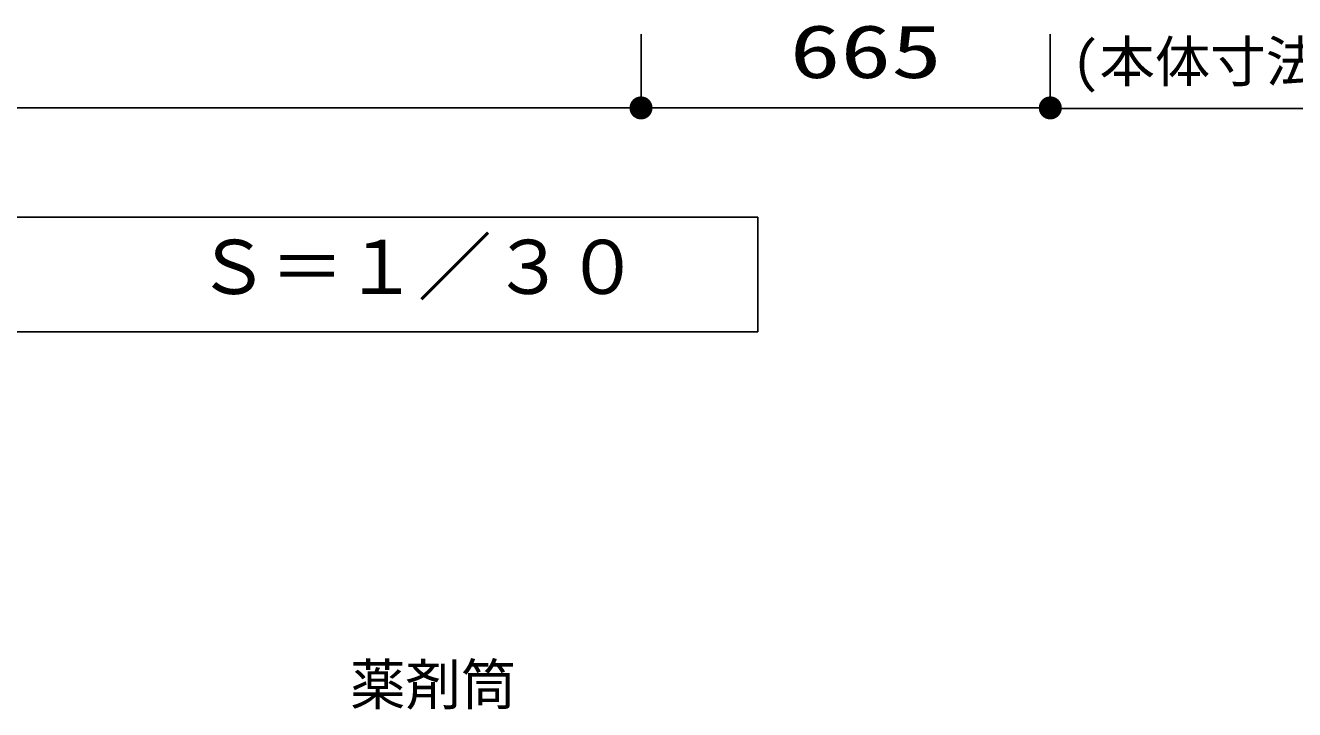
# Model space of a CAD drawing. Units: millimetres, scale not verified. Extents: x -9124 to 8194, y -6791 to 5298.
# Drawn here: x -4469 to -2407, y -1809 to -698 of the extents above; entities that cross this region are included whole.
import ezdxf
from ezdxf.enums import TextEntityAlignment as Align

# ---------------------------------------------------------------- set-up
doc = ezdxf.new("R2010")
doc.units = ezdxf.units.MM
doc.header["$LTSCALE"] = 30
doc.layers.add('0-2_SEISAKU', color=3, linetype='Continuous', lineweight=25)
doc.layers.add('0-6_SUNPO', color=7, linetype='Continuous', lineweight=25)
doc.styles.add('MS Gothic', font='')
doc.styles.add('ＭＳ ゴシック', font='')
doc.styles.get('MS Gothic').set_extended_font_data('MS Gothic')
doc.styles.get('ＭＳ ゴシック').set_extended_font_data('MS Gothic')

msp = doc.modelspace()

# ---------------------------------------------------------------- linework, layer by layer
at = {"layer": '0-2_SEISAKU'}
msp.add_lwpolyline([(-3278.9, -1195.56), (-3278.9, -1009.26), (-5308.23, -1009.26), (-5308.23, -1195.56)], close=True, dxfattribs=at)
at = {"layer": '0-6_SUNPO', "color": 4}
for p, q in [((-3468.57, -711.62), (-3468.57, -831.62)), ((-3468.57, -711.62), (-3468.57, -831.62)), ((-2803.57, -711.62), (-2803.57, -831.62)), ((-5868.57, -831.62), (-3468.57, -831.62)), ((-3468.57, -831.62), (-2803.57, -831.62)), ((-2803.57, -832.68), (-2338.12, -832.68))]:
    msp.add_line(p, q, dxfattribs=at)
at = {"layer": '0-6_SUNPO'}
for points in [[(-3485.89, -824.44), (-3468.57, -831.62), (-3486.96, -827.96)], [(-3485.89, -824.44), (-3468.57, -831.62), (-3486.96, -827.96)], [(-3484.16, -821.2), (-3468.57, -831.62), (-3485.89, -824.44)], [(-3484.16, -821.2), (-3468.57, -831.62), (-3485.89, -824.44)], [(-3481.83, -818.36), (-3468.57, -831.62), (-3484.16, -821.2)], [(-3481.83, -818.36), (-3468.57, -831.62), (-3484.16, -821.2)], [(-3478.98, -816.03), (-3468.57, -831.62), (-3481.83, -818.36)], [(-3478.98, -816.03), (-3468.57, -831.62), (-3481.83, -818.36)], [(-3475.74, -814.3), (-3468.57, -831.62), (-3478.98, -816.03)], [(-3475.74, -814.3), (-3468.57, -831.62), (-3478.98, -816.03)], [(-3472.23, -813.23), (-3468.57, -831.62), (-3475.74, -814.3)], [(-3472.23, -813.23), (-3468.57, -831.62), (-3475.74, -814.3)], [(-3468.57, -812.87), (-3468.57, -831.62), (-3472.23, -813.23)], [(-3468.57, -812.87), (-3468.57, -831.62), (-3472.23, -813.23)], [(-3464.91, -813.23), (-3468.57, -831.62), (-3468.57, -812.87)], [(-3464.91, -813.23), (-3468.57, -831.62), (-3468.57, -812.87)], [(-3461.39, -814.3), (-3468.57, -831.62), (-3464.91, -813.23)], [(-3461.39, -814.3), (-3468.57, -831.62), (-3464.91, -813.23)], [(-3458.15, -816.03), (-3468.57, -831.62), (-3461.39, -814.3)], [(-3458.15, -816.03), (-3468.57, -831.62), (-3461.39, -814.3)], [(-3455.31, -818.36), (-3468.57, -831.62), (-3458.15, -816.03)], [(-3455.31, -818.36), (-3468.57, -831.62), (-3458.15, -816.03)], [(-3452.98, -821.2), (-3468.57, -831.62), (-3455.31, -818.36)], [(-3452.98, -821.2), (-3468.57, -831.62), (-3455.31, -818.36)], [(-3451.25, -824.44), (-3468.57, -831.62), (-3452.98, -821.2)], [(-3451.25, -824.44), (-3468.57, -831.62), (-3452.98, -821.2)], [(-3450.18, -827.96), (-3468.57, -831.62), (-3451.25, -824.44)], [(-3450.18, -827.96), (-3468.57, -831.62), (-3451.25, -824.44)], [(-2820.89, -824.44), (-2803.57, -831.62), (-2821.96, -827.96)], [(-2819.16, -821.2), (-2803.57, -831.62), (-2820.89, -824.44)], [(-2816.83, -818.36), (-2803.57, -831.62), (-2819.16, -821.2)], [(-2813.98, -816.03), (-2803.57, -831.62), (-2816.83, -818.36)], [(-2810.74, -814.3), (-2803.57, -831.62), (-2813.98, -816.03)], [(-2807.23, -813.23), (-2803.57, -831.62), (-2810.74, -814.3)], [(-2803.57, -812.87), (-2803.57, -831.62), (-2807.23, -813.23)], [(-2799.91, -813.23), (-2803.57, -831.62), (-2803.57, -812.87)], [(-2796.39, -814.3), (-2803.57, -831.62), (-2799.91, -813.23)], [(-2793.15, -816.03), (-2803.57, -831.62), (-2796.39, -814.3)], [(-2790.31, -818.36), (-2803.57, -831.62), (-2793.15, -816.03)], [(-2787.98, -821.2), (-2803.57, -831.62), (-2790.31, -818.36)], [(-2786.25, -824.44), (-2803.57, -831.62), (-2787.98, -821.2)], [(-2785.18, -827.96), (-2803.57, -831.62), (-2786.25, -824.44)], [(-3486.96, -827.96), (-3468.57, -831.62), (-3487.32, -831.62)], [(-3486.96, -827.96), (-3468.57, -831.62), (-3487.32, -831.62)], [(-3487.32, -831.62), (-3468.57, -831.62), (-3486.96, -835.28)], [(-3487.32, -831.62), (-3468.57, -831.62), (-3486.96, -835.28)], [(-3486.96, -835.28), (-3468.57, -831.62), (-3485.89, -838.8)], [(-3486.96, -835.28), (-3468.57, -831.62), (-3485.89, -838.8)], [(-3485.89, -838.8), (-3468.57, -831.62), (-3484.16, -842.04)], [(-3485.89, -838.8), (-3468.57, -831.62), (-3484.16, -842.04)], [(-3484.16, -842.04), (-3468.57, -831.62), (-3481.83, -844.88)], [(-3484.16, -842.04), (-3468.57, -831.62), (-3481.83, -844.88)], [(-3481.83, -844.88), (-3468.57, -831.62), (-3478.98, -847.21)], [(-3481.83, -844.88), (-3468.57, -831.62), (-3478.98, -847.21)], [(-3478.98, -847.21), (-3468.57, -831.62), (-3475.74, -848.94)], [(-3478.98, -847.21), (-3468.57, -831.62), (-3475.74, -848.94)], [(-3475.74, -848.94), (-3468.57, -831.62), (-3472.23, -850.01)], [(-3475.74, -848.94), (-3468.57, -831.62), (-3472.23, -850.01)], [(-3472.23, -850.01), (-3468.57, -831.62), (-3468.57, -850.37)], [(-3472.23, -850.01), (-3468.57, -831.62), (-3468.57, -850.37)], [(-3449.82, -831.62), (-3468.57, -831.62), (-3450.18, -827.96)], [(-3449.82, -831.62), (-3468.57, -831.62), (-3450.18, -827.96)], [(-3468.57, -850.37), (-3468.57, -831.62), (-3464.91, -850.01)], [(-3464.91, -850.01), (-3468.57, -831.62), (-3461.39, -848.94)], [(-3461.39, -848.94), (-3468.57, -831.62), (-3458.15, -847.21)], [(-3458.15, -847.21), (-3468.57, -831.62), (-3455.31, -844.88)], [(-3455.31, -844.88), (-3468.57, -831.62), (-3452.98, -842.04)], [(-3452.98, -842.04), (-3468.57, -831.62), (-3451.25, -838.8)], [(-3451.25, -838.8), (-3468.57, -831.62), (-3450.18, -835.28)], [(-3450.18, -835.28), (-3468.57, -831.62), (-3449.82, -831.62)], [(-3468.57, -850.37), (-3468.57, -831.62), (-3464.91, -850.01)], [(-3464.91, -850.01), (-3468.57, -831.62), (-3461.39, -848.94)], [(-3461.39, -848.94), (-3468.57, -831.62), (-3458.15, -847.21)], [(-3458.15, -847.21), (-3468.57, -831.62), (-3455.31, -844.88)], [(-3455.31, -844.88), (-3468.57, -831.62), (-3452.98, -842.04)], [(-3452.98, -842.04), (-3468.57, -831.62), (-3451.25, -838.8)], [(-3451.25, -838.8), (-3468.57, -831.62), (-3450.18, -835.28)], [(-3450.18, -835.28), (-3468.57, -831.62), (-3449.82, -831.62)], [(-2821.96, -827.96), (-2803.57, -831.62), (-2822.32, -831.62)], [(-2822.32, -831.62), (-2803.57, -831.62), (-2821.96, -835.28)], [(-2821.96, -835.28), (-2803.57, -831.62), (-2820.89, -838.8)], [(-2820.89, -838.8), (-2803.57, -831.62), (-2819.16, -842.04)], [(-2819.16, -842.04), (-2803.57, -831.62), (-2816.83, -844.88)], [(-2816.83, -844.88), (-2803.57, -831.62), (-2813.98, -847.21)], [(-2813.98, -847.21), (-2803.57, -831.62), (-2810.74, -848.94)], [(-2810.74, -848.94), (-2803.57, -831.62), (-2807.23, -850.01)], [(-2807.23, -850.01), (-2803.57, -831.62), (-2803.57, -850.37)], [(-2784.82, -831.62), (-2803.57, -831.62), (-2785.18, -827.96)], [(-2803.57, -850.37), (-2803.57, -831.62), (-2799.91, -850.01)], [(-2799.91, -850.01), (-2803.57, -831.62), (-2796.39, -848.94)], [(-2796.39, -848.94), (-2803.57, -831.62), (-2793.15, -847.21)], [(-2793.15, -847.21), (-2803.57, -831.62), (-2790.31, -844.88)], [(-2790.31, -844.88), (-2803.57, -831.62), (-2787.98, -842.04)], [(-2787.98, -842.04), (-2803.57, -831.62), (-2786.25, -838.8)], [(-2786.25, -838.8), (-2803.57, -831.62), (-2785.18, -835.28)], [(-2785.18, -835.28), (-2803.57, -831.62), (-2784.82, -831.62)]]:
    msp.add_solid(points, dxfattribs=at)

# ---------------------------------------------------------------- texts
at = {"layer": '0-2_SEISAKU', "color": 4, "style": 'MS Gothic'}
for s, height, p in [('Ｓ＝１／３０', 87.98, (-4191.15, -1160.19)), ('薬剤筒', 65.98, (-3941.28, -1820.92))]:
    msp.add_text(s, height=height, dxfattribs=at).set_placement(p, align=Align.BOTTOM_LEFT)
at = {"layer": '0-6_SUNPO', "color": 3, "style": 'ＭＳ ゴシック', "width": 1.4}
msp.add_text('665', height=86.59, dxfattribs=at).set_placement((-3226.93, -809.12), align=Align.BOTTOM_LEFT)
at = {"layer": '0-6_SUNPO', "color": 4, "style": 'MS Gothic'}
msp.add_text('(本体寸法）', height=65.98, dxfattribs=at).set_placement((-2768.52, -809.11), align=Align.BOTTOM_LEFT)

doc.saveas('drawing.dxf')
